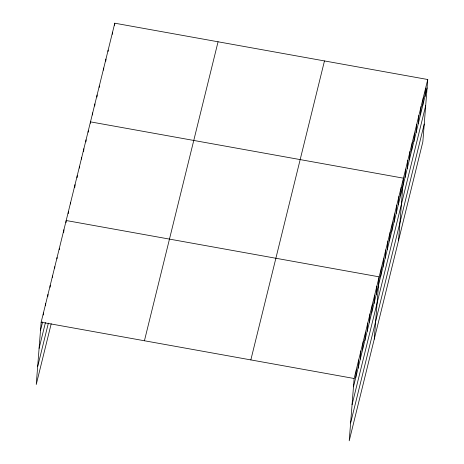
<?xml version="1.0" encoding="UTF-8"?>
<svg xmlns="http://www.w3.org/2000/svg" width="464" height="464" viewBox="0 0 464 464"><rect width="100%" height="100%" fill="white"/><g stroke="black" fill="none" stroke-linecap="round" stroke-linejoin="round"><path stroke-width="0.7" d="M427.75 79.518L354.125 378.496L349.218 440.8L422.843 141.822L427.75 79.518L114.782 23.2L41.157 322.178L36.25 384.482L51.208 323.756M43.268 315.027L43.43 312.933M45.542 305.782L45.704 303.694M47.815 296.542L47.983 294.454M50.095 287.303L50.257 285.209M52.426 277.362L52.531 275.97M54.7 268.122L54.81 266.73M56.973 258.883L57.084 257.491M59.253 249.638L59.357 248.246M63.69 232.551L63.91 229.767M66.021 222.616L66.19 220.522L379.158 276.846L374.251 339.149M68.231 213.643L68.394 211.555M70.493 203.98L70.603 202.588M74.803 187.433L75.023 184.649M77.065 177.764L77.233 175.676M79.332 168.101L79.443 166.709M81.536 159.135L81.647 157.737M83.636 151.554L83.856 148.77M85.904 141.891L86.066 139.803M88.166 132.223L88.276 130.831M90.376 123.256L90.486 121.864L403.454 178.182L398.547 240.485M92.527 114.979L92.696 112.891M94.737 106.012L94.9 103.924M96.947 97.046L97.109 94.952M99.209 87.377L99.319 85.985M103.571 70.134L103.739 68.046M105.78 61.167L105.943 59.079M108.042 51.498L108.153 50.106M112.41 34.261L112.572 32.167M114.614 25.288L114.782 23.2M355.743 377.609L356.398 369.257M358.017 368.37L358.672 360.012M360.29 359.13L360.951 350.772M362.57 349.885L363.225 341.533M364.843 340.646L365.499 332.288M367.117 331.406L367.778 323.048M369.396 322.161L370.052 313.809M371.67 312.922L372.331 304.564M373.949 303.682L374.605 295.324M376.223 294.443L376.878 286.085M380.706 276.231L381.367 267.873M382.916 267.258L383.571 258.906M385.126 258.291L385.781 249.934M387.336 249.325L387.991 240.967M389.54 240.352L390.201 231.994M391.749 231.385L392.411 223.027M393.959 222.413L394.615 214.061M396.169 213.446L396.824 205.088M398.379 204.473L399.034 196.121M400.589 195.506L401.244 187.149M405.002 177.567L405.664 169.209M407.212 168.6L407.868 160.242M409.422 159.628L410.077 151.276M411.632 150.661L412.287 142.303M413.842 141.688L414.497 133.336M416.046 132.721L416.707 124.364M418.255 123.755L418.917 115.397M420.465 114.782L421.121 106.424M422.675 105.815L423.33 97.457M424.885 96.843L425.54 88.491M40.496 330.53L42.613 321.952M39.098 348.336L45.437 322.59M37.654 366.676L48.378 323.112M144.432 340.762L218.063 41.783M250.844 359.907L324.469 60.935M353.464 386.848L427.089 87.876M352.066 404.654L425.691 105.676M350.622 422.994L424.247 124.021M41.157 322.178L354.125 378.496"/></g></svg>
